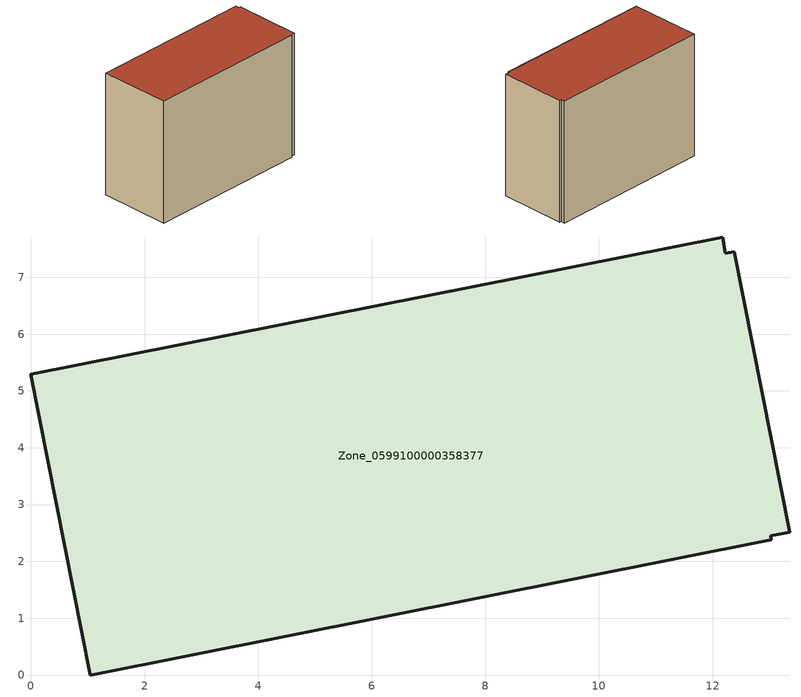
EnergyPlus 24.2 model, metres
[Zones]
Zone_0599100000358377
 floor ground (C_G): 12.18,7.71 12.22,7.42 12.38,7.45 13.36,2.51 13.02,2.45 13.03,2.38 1.05,0 0,5.29 z0
 wall outside (C_F): 1.05,0 13.03,2.38 13.02,2.45 13.36,2.51 12.38,7.45 12.22,7.42 12.18,7.71 0,5.29 1.05,0 z0:9.35
 roof outside (C_R): 12.22,7.42 12.18,7.71 0,5.29 1.05,0 13.03,2.38 13.02,2.45 13.36,2.51 12.38,7.45 z9.35
[BUILDING]
Pand.0599100000358377: North Axis=0; Terrain=City; Loads Convergence Tolerance Value=0.04; Temperature Convergence Tolerance Value=0.4; Solar Distribution=FullExterior; Maximum Number of Warmup Days=25; Minimum Number of Warmup Days=1
[Site:Location]
Rotterdam.The.Hague.AP_ZH_NLD Design_Conditions: Latitude=51.96; Longitude=4.45; Time Zone=1; Elevation=-4.5
[SITE:GROUNDTEMPERATURE:BUILDINGSURFACE]
18, 18, 18, 18, 18, 18, 18, 18, 18, 18, 18, 18
[MATERIAL] Thermal Absorptance=0.9; Solar Absorptance=0.7; Visible Absorptance=0.7
Name | Roughness | Thickness | Conductivity | Density | Specific Heat
G.TI.1992-2005 | MediumSmooth | 0.15 | 0.06 | 540 | 1210
F.TI.1992-2005 | Rough | 0.3 | 0.12 | 1920 | 840
R.TI.1992-2005 | MediumRough | 0.2 | 0.08 | 1500 | 1000
[CONSTRUCTION]
C_G: G.TI.1992-2005
C_F: F.TI.1992-2005
C_R: R.TI.1992-2005
[ZONE]
Zone_0599100000358377: Type=1; Multiplier=1; Ceiling Height=Autocalculate; Volume=Autocalculate; Floor Area=autocalculate; Part of Total Floor Area=Yes
[ZONEINFILTRATION:DESIGNFLOWRATE]
Infil_Zone_0599100000358377: Zone or ZoneList or Space or SpaceList=Zone_0599100000358377; Schedule=AlwaysOn; Design Flow Rate Calculation Method=Flow/Area; Flow Rate per Floor Area=0.0015; Constant Term Coefficient=1; Temperature Term Coefficient=0; Velocity Term Coefficient=0; Velocity Squared Term Coefficient=0
[HVACTEMPLATE:ZONE:IDEALLOADSAIRSYSTEM]
Zone_0599100000358377: Maximum Heating Supply Air Temperature=50; Minimum Cooling Supply Air Temperature=13; Maximum Heating Supply Air Humidity Ratio=0.0156; Minimum Cooling Supply Air Humidity Ratio=0.0077; Heating Limit=NoLimit; Cooling Limit=NoLimit; Dehumidification Control Type=ConstantSensibleHeatRatio; Cooling Sensible Heat Ratio=0.7; Dehumidification Setpoint=60; Humidification Control Type=None; Humidification Setpoint=30; Outdoor Air Method=None; Outdoor Air Flow Rate per Person=0.00944; Outdoor Air Flow Rate per Zone Floor Area=0; Outdoor Air Flow Rate per Zone=0; Demand Controlled Ventilation Type=None; Outdoor Air Economizer Type=NoEconomizer; Heat Recovery Type=None; Sensible Heat Recovery Effectiveness=0.7; Latent Heat Recovery Effectiveness=0.65
[ZONECONTROL:THERMOSTAT]
ThermostatControl_Zone_0599100000358377: Zone or ZoneList=Zone_0599100000358377; Control Type Schedule=DualSetpointControlType; Control 1=Thermostat_Zone_0599100000358377; Temperature Difference Between Cutout And Setpoint=0
[THERMOSTATSETPOINT:DUALSETPOINT]
Thermostat_Zone_0599100000358377: Heating Setpoint Temperature Schedule=HeatingSetpoint_Zone_0599100000358377; Cooling Setpoint Temperature Schedule=CoolingSetpoint_Zone_0599100000358377
[SCHEDULE:COMPACT]
HeatingSetpoint_Zone_0599100000358377: Through: 12/31, For: AllDays, Until: 24:00, 21
CoolingSetpoint_Zone_0599100000358377: Through: 12/31, For: AllDays, Until: 24:00, 24
DualSetpointControlType: Through: 12/31, For: AllDays, Until: 24:00, 4
AlwaysOn: Through: 12/31, For: AllDays, Until: 24:00, 1
